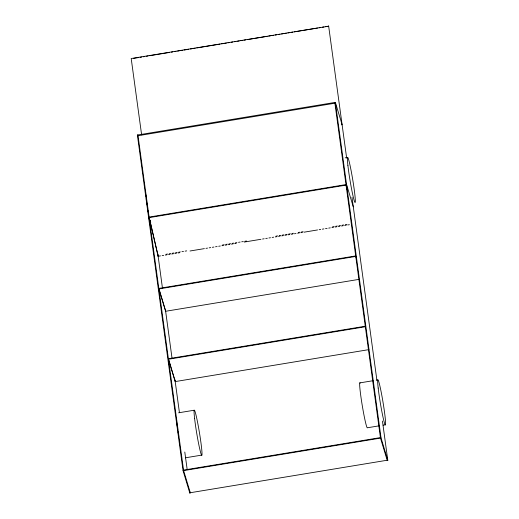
<?xml version="1.0" encoding="UTF-8"?>
<svg xmlns="http://www.w3.org/2000/svg" width="519" height="519" viewBox="0 0 519 519"><rect width="100%" height="100%" fill="white"/><g stroke="black" fill="none" stroke-linecap="round" stroke-linejoin="round"><path stroke-width="0.78" d="M141.629 134.875L131.197 58.53L328.702 26.184L325.504 26.709M133.668 58.368L138.463 57.577M140.059 57.317L141.661 57.051M143.257 56.785L144.859 56.526M146.455 56.26L148.051 55.994M149.654 55.734L169.635 52.432M171.238 52.172L172.833 51.906M174.429 51.641L176.032 51.381M177.628 51.115L179.23 50.849M180.826 50.59L182.422 50.324M184.024 50.058L188.819 49.266M190.421 49.007L192.017 48.741M193.613 48.475L195.215 48.215M196.811 47.949L219.991 44.121M221.594 43.862L223.189 43.596M224.792 43.33L226.388 43.071M227.99 42.805L229.586 42.539M231.182 42.279L232.784 42.013M234.38 41.747L235.983 41.488M237.579 41.222L239.175 40.956M240.777 40.696L242.373 40.43M243.975 40.164L245.571 39.905M247.174 39.639L267.155 36.343M268.751 36.077L270.354 35.811M271.95 35.552L273.552 35.286M275.148 35.02L276.744 34.76M278.346 34.494L279.942 34.228M281.545 33.969L283.14 33.703M284.743 33.437L286.339 33.177M287.935 32.911L289.537 32.645M291.133 32.386L292.735 32.12M294.331 31.854L317.511 28.032M319.114 27.767L320.71 27.501M322.305 27.241L323.908 26.975M137.931 134.959L183.622 470.61L190.369 492.959L189.805 493.05L183.058 470.701L137.373 135.05L335.365 102.373L342.118 124.722L341.554 124.813M345.174 157.828L347.522 157.439M165.996 254.297L167.585 254.038M169.181 253.772L170.777 253.506M172.373 253.246L173.962 252.98M175.558 252.721L177.154 252.455M178.744 252.195L180.34 251.929M181.935 251.67L183.531 251.404M185.121 251.138L186.717 250.878M222.586 244.955L224.176 244.696M225.771 244.43L227.367 244.17M228.963 243.904L230.553 243.645M232.149 243.379L233.745 243.119M235.334 242.853L236.93 242.594M238.526 242.328L240.122 242.062M241.711 241.802L243.307 241.536M244.903 241.277L246.499 241.011M275.985 236.145L277.581 235.879M279.177 235.62L280.773 235.354M282.362 235.094L283.958 234.828M285.554 234.569L287.143 234.303M288.739 234.043L290.335 233.777M291.931 233.511L293.52 233.252M298.302 232.46L299.898 232.201M301.494 231.935L303.09 231.675M332.575 226.803L334.171 226.544M335.767 226.278L337.363 226.018M338.952 225.752L340.548 225.493M342.144 225.227L343.734 224.967M345.33 224.701L346.926 224.435M346.964 189.039L346.056 185.121L149.187 217.617L158.139 256.256L160.527 255.867M162.123 255.601L163.719 255.342M165.308 255.076L166.904 254.81M168.5 254.55L170.096 254.284M171.685 254.025L173.281 253.759M174.877 253.499L176.466 253.233M178.062 252.974L179.658 252.708M190.019 250.995L204.369 248.627M205.959 248.367L207.555 248.101M209.151 247.842L210.74 247.576M212.336 247.316L213.932 247.05M215.528 246.791L217.117 246.525M218.713 246.259L220.309 246M221.898 245.734L223.494 245.474M225.09 245.208L226.686 244.949M228.276 244.683L229.872 244.423M231.468 244.157L233.063 243.891M234.653 243.632L236.249 243.366M244.222 242.055L260.96 239.291M262.549 239.025L264.145 238.766M265.741 238.5L267.337 238.24M268.926 237.974L270.522 237.715M272.118 237.449L273.708 237.183M275.304 236.924L276.899 236.658M278.495 236.398L280.085 236.132M281.681 235.873L283.277 235.607M284.866 235.347L286.462 235.081M288.058 234.815L289.654 234.556M291.243 234.29L292.839 234.03M294.435 233.764L296.025 233.505M297.621 233.239L299.216 232.979M300.812 232.713L302.402 232.447M303.998 232.188L317.55 229.949M319.14 229.69L320.736 229.424M322.331 229.164L323.927 228.898M325.517 228.632L327.113 228.373M328.709 228.107L330.298 227.847M331.894 227.582L333.49 227.322M335.086 227.056L336.675 226.797M338.271 226.531L339.867 226.265M341.463 226.005L343.053 225.739M344.648 225.48L346.244 225.214M347.834 224.954L349.43 224.688M355.69 255.919L158.82 288.415L165.567 310.764M359.323 279.313L165.639 311.277L158.892 288.927L355.762 256.431L356.229 257.975M168.39 358.726L365.266 326.23M365.331 326.749L168.461 359.239L175.208 381.588L368.892 349.624M178.542 412.806L194.197 410.224M359.803 382.892L373.109 380.699M376.243 380.18L377.806 379.921M185.413 457.803L201.846 455.092M379.194 425.827L367.458 427.76A22.849 1.388 80.6 0 1 362.1 404.58A22.849 1.388 80.6 0 1 360.205 383.087M383.106 425.178L385.455 424.795M183.551 470.097L380.421 437.601M183.058 470.701L381.056 438.023L387.803 460.372L387.239 460.47L380.492 438.114L334.807 102.464M387.168 460.236L190.298 492.726L190.226 492.213M334.943 103.21L138.073 135.706M353.29 206.841L346.543 184.492L148.544 217.169L149.245 219.479M137.373 135.05L137.833 136.588M150.043 220.153L150.737 222.469M158.023 255.614L158.139 256.256M168.857 360.264L175.137 381.076M149.829 220.173L158.094 255.848M328.631 25.95L346.673 158.204M351.992 197.272L376.885 380.142M382.451 421.058L387.803 460.372M335.365 102.373L381.056 438.023M157.821 253.862L162.518 288.622M165.47 310.025L172.023 358.168M174.968 379.83L179.444 412.722M184.796 452.036L187.203 469.689M189.474 490.643L189.805 493.05M178.737 436.362A22.849 1.388 80.6 0 1 178.497 434.883M178.257 433.404A22.849 1.388 80.6 0 1 178.03 431.944M177.706 429.79A22.849 1.388 80.6 0 1 177.401 427.675M177.213 426.32A22.849 1.388 80.6 0 1 176.583 421.318M148.7 215.346A22.849 1.388 80.6 0 1 148.453 213.88M148.213 212.394A22.849 1.388 80.6 0 1 147.857 210.189M147.636 208.742A22.849 1.388 80.6 0 1 147.318 206.594M147.117 205.187A22.849 1.388 80.6 0 1 146.3 198.835M146.034 196.286A22.849 1.388 80.6 0 1 145.91 194.813M194.586 418.353A22.849 1.388 80.6 0 0 201.45 454.897A22.849 1.388 80.6 0 0 198.037 424.73A22.849 1.388 80.6 0 0 194.586 418.353M378.189 388.05A22.849 1.388 80.6 0 0 385.059 424.594A22.849 1.388 80.6 0 0 381.64 394.427A22.849 1.388 80.6 0 0 378.189 388.05M347.912 165.567A22.849 1.388 80.6 0 0 354.775 202.112A22.849 1.388 80.6 0 0 351.363 171.938A22.849 1.388 80.6 0 0 347.912 165.567"/></g></svg>
